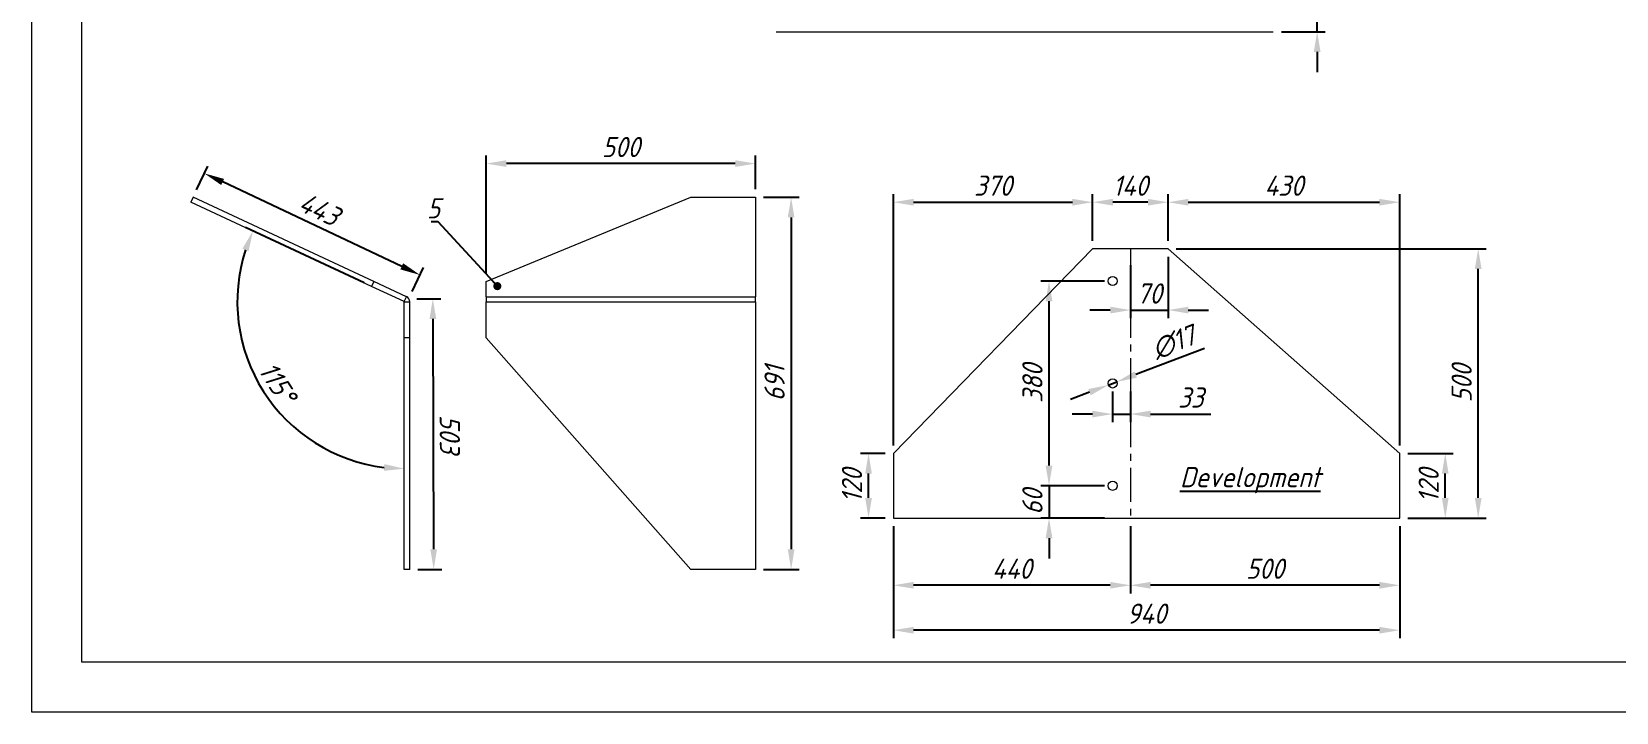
# Model space of a CAD drawing. Header units: millimetres. Extents: x 10754 to 21058, y -8295 to 3421.
# Drawn here: x 10754 to 16638, y -3829 to -1302 of the extents above; entities that cross this region are included whole.
import ezdxf

# ---------------------------------------------------------------- set-up
doc = ezdxf.new("R2010")
doc.units = ezdxf.units.MM
doc.header["$LTSCALE"] = 10
doc.header["$PDSIZE"] = -1
doc.linetypes.add('CENTERX2', pattern=[20.32, 12.7, -2.54, 2.54, -2.54])
doc.linetypes.add('SLD-Solid', pattern=[0])
doc.styles.add('GENISO', font='geniso.shx', dxfattribs={"oblique": 15})
doc.dimstyles.new('Scale', dxfattribs={"dimscale": 30, "dimtxt": 2.5, "dimasz": 2.5, "dimexe": 1, "dimexo": 1, "dimgap": 0.8, "dimtad": 1, "dimdec": 0, "dimzin": 0, "dimtxsty": 'GENISO', "dimcen": 2.5, "dimclrd": 1, "dimclre": 1, "dimclrt": 256, "dimadec": 0, "dimazin": 0, "dimtfac": 1, "dimtdec": 0, "dimtmove": 0, "dimatfit": 3, "dimfxl": 1, "dimtzin": 0, "dimlwd": -1, "dimlwe": -1, "dimarcsym": 0})
doc.dimstyles.new('Scale 1B 2', dxfattribs={"dimscale": 30, "dimtxt": 2.5, "dimasz": 2.5, "dimexe": 1, "dimexo": 1, "dimgap": 0.8, "dimtad": 1, "dimdec": 0, "dimlfac": 0.5, "dimzin": 0, "dimtxsty": 'GENISO', "dimcen": 2.5, "dimclrd": 1, "dimclre": 1, "dimclrt": 256, "dimadec": 0, "dimazin": 0, "dimtfac": 1, "dimtdec": 0, "dimtmove": 0, "dimatfit": 3, "dimfxl": 1, "dimtzin": 0, "dimlwd": -1, "dimlwe": -1, "dimarcsym": 0})
doc.dimstyles.new('Scale 1B5', dxfattribs={"dimscale": 30, "dimtxt": 2.5, "dimasz": 2.5, "dimexe": 1, "dimexo": 1, "dimgap": 0.8, "dimtad": 1, "dimdec": 0, "dimlfac": 0.2, "dimzin": 0, "dimtxsty": 'GENISO', "dimcen": 2.5, "dimclrd": 1, "dimclre": 1, "dimclrt": 256, "dimadec": 0, "dimazin": 0, "dimtfac": 1, "dimtdec": 0, "dimtmove": 0, "dimatfit": 3, "dimfxl": 1, "dimtzin": 0, "dimlwd": -1, "dimlwe": -1, "dimarcsym": 0})

# ---------------------------------------------------------------- blocks, each defined once
blk = doc.blocks.new('*D100')
at = {"color": 1, "transparency": 16777216}
for p, q in [((15527.3, -1106.6), (15527.3, -860.5)), ((15274.3, -1181.6), (15557.3, -1181.6)), ((15527.3, -1301.6), (15527.3, -1181.6)), ((15394.3, -1301.6), (15557.3, -1301.6)), ((15527.3, -1376.6), (15527.3, -1451.6))]:
    blk.add_line(p, q, dxfattribs=at)
for points in [[(15514.8, -1106.6), (15539.8, -1106.6), (15527.3, -1181.6)], [(15514.8, -1376.6), (15539.8, -1376.6), (15527.3, -1301.6)]]:
    blk.add_solid(points, dxfattribs=at)
at = {"layer": 'Defpoints', "color": 0, "transparency": 16777216}
for p in [(15244.3, -1181.6), (15527.3, -1181.6), (15364.3, -1301.6)]:
    blk.add_point(p, dxfattribs=at)
at = {"transparency": 16777216, "insert": (15465.8, -946), "char_height": 75, "attachment_point": 5, "rotation": 90, "style": 'GENISO'}
blk.add_mtext('120', dxfattribs=at)
blk = doc.blocks.new('*D169')
at = {"color": 1, "transparency": 16777216}
for p, q in [((14693.7, -2077.5), (14693.7, -1904.8)), ((14898.7, -1934.8), (14768.7, -1934.8)), ((14973.7, -2077.5), (14973.7, -1904.8))]:
    blk.add_line(p, q, dxfattribs=at)
for points in [[(14768.7, -1922.3), (14768.7, -1947.3), (14693.7, -1934.8)], [(14898.7, -1922.3), (14898.7, -1947.3), (14973.7, -1934.8)]]:
    blk.add_solid(points, dxfattribs=at)
at = {"layer": 'Defpoints', "color": 0, "transparency": 16777216}
for p in [(14693.7, -1934.8), (14693.7, -2107.5), (14973.7, -2107.5)]:
    blk.add_point(p, dxfattribs=at)
at = {"transparency": 16777216, "insert": (14833.7, -1873.3), "char_height": 75, "attachment_point": 5, "style": 'GENISO'}
blk.add_mtext('140', dxfattribs=at)
blk = doc.blocks.new('*D170')
at = {"color": 1, "transparency": 16777216}
for p, q in [((14737.7, -2227.5), (14501.6, -2227.5)), ((14531.6, -2912.5), (14531.6, -2302.5)), ((14737.7, -2987.5), (14501.6, -2987.5))]:
    blk.add_line(p, q, dxfattribs=at)
for points in [[(14519.1, -2302.5), (14544.1, -2302.5), (14531.6, -2227.5)], [(14519.1, -2912.5), (14544.1, -2912.5), (14531.6, -2987.5)]]:
    blk.add_solid(points, dxfattribs=at)
at = {"layer": 'Defpoints', "color": 0, "transparency": 16777216}
for p in [(14531.6, -2227.5), (14767.7, -2227.5), (14767.7, -2987.5)]:
    blk.add_point(p, dxfattribs=at)
at = {"transparency": 16777216, "insert": (14470.1, -2607.5), "char_height": 75, "attachment_point": 5, "rotation": 90, "style": 'GENISO'}
blk.add_mtext('380', dxfattribs=at)
blk = doc.blocks.new('*D171')
at = {"color": 1, "transparency": 16777216}
for p, q in [((14531.6, -2912.5), (14531.6, -2837.5)), ((14737.7, -2987.5), (14501.6, -2987.5)), ((14531.6, -2987.5), (14531.6, -3107.5)), ((14737.7, -3107.5), (14501.6, -3107.5)), ((14531.6, -3182.5), (14531.6, -3257.5))]:
    blk.add_line(p, q, dxfattribs=at)
for points in [[(14519.1, -2912.5), (14544.1, -2912.5), (14531.6, -2987.5)], [(14519.1, -3182.5), (14544.1, -3182.5), (14531.6, -3107.5)]]:
    blk.add_solid(points, dxfattribs=at)
at = {"layer": 'Defpoints', "color": 0, "transparency": 16777216}
for p in [(14767.7, -2987.5), (14531.6, -3107.5), (14767.7, -3107.5)]:
    blk.add_point(p, dxfattribs=at)
at = {"transparency": 16777216, "insert": (14470.1, -3047.5), "char_height": 75, "attachment_point": 5, "rotation": 90, "style": 'GENISO'}
blk.add_mtext('60', dxfattribs=at)
blk = doc.blocks.new('*D172')
at = {"color": 1, "transparency": 16777216}
for p, q in [((14767.7, -2637.5), (14767.7, -2751.3)), ((14833.7, -2637.5), (14833.7, -2751.3)), ((14692.7, -2721.3), (14617.7, -2721.3)), ((14767.7, -2721.3), (14833.7, -2721.3)), ((14908.7, -2721.3), (15132.3, -2721.3))]:
    blk.add_line(p, q, dxfattribs=at)
for points in [[(14692.7, -2708.8), (14692.7, -2733.8), (14767.7, -2721.3)], [(14908.7, -2708.8), (14908.7, -2733.8), (14833.7, -2721.3)]]:
    blk.add_solid(points, dxfattribs=at)
at = {"layer": 'Defpoints', "color": 0, "transparency": 16777216}
for p in [(14767.7, -2607.5), (14833.7, -2607.5), (14833.7, -2721.3)]:
    blk.add_point(p, dxfattribs=at)
at = {"transparency": 16777216, "insert": (15058, -2659.8), "char_height": 75, "attachment_point": 5, "style": 'GENISO'}
blk.add_mtext('33', dxfattribs=at)
blk = doc.blocks.new('*D173')
at = {"color": 1, "transparency": 16777216}
for p, q in [((14833.7, -2168.5), (14833.7, -2365.2)), ((14973.7, -2137.5), (14973.7, -2365.2)), ((14758.7, -2335.2), (14683.7, -2335.2)), ((14833.7, -2335.2), (14973.7, -2335.2)), ((15048.7, -2335.2), (15123.7, -2335.2))]:
    blk.add_line(p, q, dxfattribs=at)
for points in [[(14758.7, -2322.7), (14758.7, -2347.7), (14833.7, -2335.2)], [(15048.7, -2322.7), (15048.7, -2347.7), (14973.7, -2335.2)]]:
    blk.add_solid(points, dxfattribs=at)
at = {"layer": 'Defpoints', "color": 0, "transparency": 16777216}
for p in [(14973.7, -2107.5), (14833.7, -2138.5), (14973.7, -2335.2)]:
    blk.add_point(p, dxfattribs=at)
at = {"transparency": 16777216, "insert": (14903.7, -2273.7), "char_height": 75, "attachment_point": 5, "style": 'GENISO'}
blk.add_mtext('70', dxfattribs=at)
blk = doc.blocks.new('*D174')
at = {"color": 1, "transparency": 16777216}
for p, q in [((15108.9, -2477.7), (14853.7, -2574.8)), ((14681.7, -2640.2), (14611.6, -2666.8)), ((14751.8, -2613.5), (14783.6, -2601.4))]:
    blk.add_line(p, q, dxfattribs=at)
for points in [[(14849.3, -2563.1), (14858.1, -2586.4), (14783.6, -2601.4)], [(14677.3, -2628.5), (14686.2, -2651.8), (14751.8, -2613.5)]]:
    blk.add_solid(points, dxfattribs=at)
at = {"layer": 'Defpoints', "color": 0, "transparency": 16777216}
for p in [(14751.8, -2613.5), (14783.6, -2601.4)]:
    blk.add_point(p, dxfattribs=at)
at = {"transparency": 16777216, "insert": (14994.5, -2455.4), "char_height": 75, "attachment_point": 5, "rotation": 20.82011, "style": 'GENISO'}
blk.add_mtext('∅17', dxfattribs=at)
blk = doc.blocks.new('*D175')
at = {"color": 1, "transparency": 16777216}
for p, q in [((13953.7, -3137.5), (13953.7, -3553.8)), ((15833.7, -3137.5), (15833.7, -3553.8)), ((15758.7, -3523.8), (14028.7, -3523.8))]:
    blk.add_line(p, q, dxfattribs=at)
for points in [[(14028.7, -3511.3), (14028.7, -3536.3), (13953.7, -3523.8)], [(15758.7, -3511.3), (15758.7, -3536.3), (15833.7, -3523.8)]]:
    blk.add_solid(points, dxfattribs=at)
at = {"layer": 'Defpoints', "color": 0, "transparency": 16777216}
for p in [(13953.7, -3107.5), (15833.7, -3107.5), (13953.7, -3523.8)]:
    blk.add_point(p, dxfattribs=at)
at = {"transparency": 16777216, "insert": (14893.7, -3462.3), "char_height": 75, "attachment_point": 5, "style": 'GENISO'}
blk.add_mtext('940', dxfattribs=at)
blk = doc.blocks.new('*D176')
at = {"color": 1, "transparency": 16777216}
for p, q in [((15863.7, -2867.5), (16032.9, -2867.5)), ((16002.9, -3032.5), (16002.9, -2942.5)), ((15863.7, -3107.5), (16032.9, -3107.5))]:
    blk.add_line(p, q, dxfattribs=at)
for points in [[(15990.4, -2942.5), (16015.4, -2942.5), (16002.9, -2867.5)], [(15990.4, -3032.5), (16015.4, -3032.5), (16002.9, -3107.5)]]:
    blk.add_solid(points, dxfattribs=at)
at = {"layer": 'Defpoints', "color": 0, "transparency": 16777216}
for p in [(15833.7, -2867.5), (16002.9, -2867.5), (15833.7, -3107.5)]:
    blk.add_point(p, dxfattribs=at)
at = {"transparency": 16777216, "insert": (15941.4, -2987.5), "char_height": 75, "attachment_point": 5, "rotation": 90, "style": 'GENISO'}
blk.add_mtext('120', dxfattribs=at)
blk = doc.blocks.new('*D177')
at = {"color": 1, "transparency": 16777216}
for p, q in [((14833.7, -3137.5), (14833.7, -3387)), ((15833.7, -3137.5), (15833.7, -3387)), ((15758.7, -3357), (14908.7, -3357))]:
    blk.add_line(p, q, dxfattribs=at)
for points in [[(14908.7, -3344.5), (14908.7, -3369.5), (14833.7, -3357)], [(15758.7, -3344.5), (15758.7, -3369.5), (15833.7, -3357)]]:
    blk.add_solid(points, dxfattribs=at)
at = {"layer": 'Defpoints', "color": 0, "transparency": 16777216}
for p in [(14833.7, -3107.5), (15833.7, -3107.5), (14833.7, -3357)]:
    blk.add_point(p, dxfattribs=at)
at = {"transparency": 16777216, "insert": (15333.7, -3295.5), "char_height": 75, "attachment_point": 5, "style": 'GENISO'}
blk.add_mtext('500', dxfattribs=at)
blk = doc.blocks.new('*D178')
at = {"color": 1, "transparency": 16777216}
for p, q in [((13953.7, -3137.5), (13953.7, -3387)), ((14833.7, -3137.5), (14833.7, -3387)), ((14758.7, -3357), (14028.7, -3357))]:
    blk.add_line(p, q, dxfattribs=at)
for points in [[(14028.7, -3344.5), (14028.7, -3369.5), (13953.7, -3357)], [(14758.7, -3344.5), (14758.7, -3369.5), (14833.7, -3357)]]:
    blk.add_solid(points, dxfattribs=at)
at = {"layer": 'Defpoints', "color": 0, "transparency": 16777216}
for p in [(13953.7, -3107.5), (14833.7, -3107.5), (13953.7, -3357)]:
    blk.add_point(p, dxfattribs=at)
at = {"transparency": 16777216, "insert": (14393.7, -3295.5), "char_height": 75, "attachment_point": 5, "style": 'GENISO'}
blk.add_mtext('440', dxfattribs=at)
blk = doc.blocks.new('*D179')
at = {"color": 1, "transparency": 16777216}
for p, q in [((13923.7, -2867.5), (13831.5, -2867.5)), ((13861.5, -3032.5), (13861.5, -2942.5)), ((13923.7, -3107.5), (13831.5, -3107.5))]:
    blk.add_line(p, q, dxfattribs=at)
for points in [[(13849, -2942.5), (13874, -2942.5), (13861.5, -2867.5)], [(13849, -3032.5), (13874, -3032.5), (13861.5, -3107.5)]]:
    blk.add_solid(points, dxfattribs=at)
at = {"layer": 'Defpoints', "color": 0, "transparency": 16777216}
for p in [(13861.5, -2867.5), (13953.7, -2867.5), (13953.7, -3107.5)]:
    blk.add_point(p, dxfattribs=at)
at = {"transparency": 16777216, "insert": (13800, -2987.5), "char_height": 75, "attachment_point": 5, "rotation": 90, "style": 'GENISO'}
blk.add_mtext('120', dxfattribs=at)
blk = doc.blocks.new('*D180')
at = {"color": 1, "transparency": 16777216}
for p, q in [((13953.7, -2837.5), (13953.7, -1904.8)), ((14028.7, -1934.8), (14618.7, -1934.8)), ((14693.7, -2077.5), (14693.7, -1904.8))]:
    blk.add_line(p, q, dxfattribs=at)
for points in [[(14028.7, -1922.3), (14028.7, -1947.3), (13953.7, -1934.8)], [(14618.7, -1922.3), (14618.7, -1947.3), (14693.7, -1934.8)]]:
    blk.add_solid(points, dxfattribs=at)
at = {"layer": 'Defpoints', "color": 0, "transparency": 16777216}
for p in [(14693.7, -1934.8), (14693.7, -2107.5), (13953.7, -2867.5)]:
    blk.add_point(p, dxfattribs=at)
at = {"transparency": 16777216, "insert": (14323.7, -1873.3), "char_height": 75, "attachment_point": 5, "style": 'GENISO'}
blk.add_mtext('370', dxfattribs=at)
blk = doc.blocks.new('*D181')
at = {"color": 1, "transparency": 16777216}
for p, q in [((15048.7, -1934.8), (15758.7, -1934.8)), ((15833.7, -2837.5), (15833.7, -1904.8))]:
    blk.add_line(p, q, dxfattribs=at)
for points in [[(15048.7, -1922.3), (15048.7, -1947.3), (14973.7, -1934.8)], [(15758.7, -1922.3), (15758.7, -1947.3), (15833.7, -1934.8)]]:
    blk.add_solid(points, dxfattribs=at)
at = {"layer": 'Defpoints', "color": 0, "transparency": 16777216}
for p in [(14973.7, -1934.8), (15833.7, -1934.8), (15833.7, -2867.5)]:
    blk.add_point(p, dxfattribs=at)
at = {"transparency": 16777216, "insert": (15403.7, -1873.3), "char_height": 75, "attachment_point": 5, "style": 'GENISO'}
blk.add_mtext('430', dxfattribs=at)
blk = doc.blocks.new('*D182')
at = {"color": 1, "transparency": 16777216}
for p, q in [((15003.7, -2107.5), (16155.3, -2107.5)), ((16125.3, -3032.5), (16125.3, -2182.5)), ((15863.7, -3107.5), (16155.3, -3107.5))]:
    blk.add_line(p, q, dxfattribs=at)
for points in [[(16112.8, -2182.5), (16137.8, -2182.5), (16125.3, -2107.5)], [(16112.8, -3032.5), (16137.8, -3032.5), (16125.3, -3107.5)]]:
    blk.add_solid(points, dxfattribs=at)
at = {"layer": 'Defpoints', "color": 0, "transparency": 16777216}
for p in [(14973.7, -2107.5), (16125.3, -2107.5), (15833.7, -3107.5)]:
    blk.add_point(p, dxfattribs=at)
at = {"transparency": 16777216, "insert": (16063.8, -2607.5), "char_height": 75, "attachment_point": 5, "rotation": 90, "style": 'GENISO'}
blk.add_mtext('500', dxfattribs=at)
blk = doc.blocks.new('*D183')
at = {"color": 1, "transparency": 16777216}
blk.add_line((11988.7, -2234.4), (11548.4, -2029.1), dxfattribs=at)
blk.add_arc((12137.7, -2303.9), 620.2, 161.93341, 263.06659, dxfattribs=at)
for points in [[(11536.5, -2107), (11559.7, -2116.2), (11575.6, -2041.8)], [(12063.6, -2907), (12062.1, -2932), (12137.7, -2924.1)]]:
    blk.add_solid(points, dxfattribs=at)
at = {"layer": 'Defpoints', "color": 0, "transparency": 16777216}
for p in [(12015.8, -2247.1), (12136.8, -2303.5), (11534.2, -2446.9), (12137.7, -2438.3), (12137.7, -3298.3)]:
    blk.add_point(p, dxfattribs=at)
at = {"transparency": 16777216, "insert": (11666.5, -2604.1), "char_height": 75, "attachment_point": 5, "rotation": 302.5, "style": 'GENISO'}
blk.add_mtext('115°', dxfattribs=at)
blk = doc.blocks.new('*D184')
at = {"color": 1, "transparency": 16777216}
for p, q in [((11366.4, -1889.1), (11408.1, -1800.6)), ((12128.2, -2172.8), (11463.2, -1859.6)), ((12167.1, -2266.2), (12208.8, -2177.6))]:
    blk.add_line(p, q, dxfattribs=at)
for points in [[(11468.5, -1848.3), (11457.8, -1871), (11395.3, -1827.7)], [(12133.5, -2161.5), (12122.8, -2184.1), (12196, -2204.8)]]:
    blk.add_solid(points, dxfattribs=at)
at = {"layer": 'Defpoints', "color": 0, "transparency": 16777216}
for p in [(11395.3, -1827.7), (11353.6, -1916.2), (12154.3, -2293.3)]:
    blk.add_point(p, dxfattribs=at)
at = {"transparency": 16777216, "insert": (11821.9, -1960.6), "char_height": 75, "attachment_point": 5, "rotation": 334.78229, "style": 'GENISO'}
blk.add_mtext('443', dxfattribs=at)
blk = doc.blocks.new('*D185')
at = {"color": 1, "transparency": 16777216}
for p, q in [((12184.3, -2293.2), (12273.5, -2292.9)), ((12243.8, -2368), (12246.6, -3223)), ((12187.7, -3298.2), (12276.9, -3297.9))]:
    blk.add_line(p, q, dxfattribs=at)
for points in [[(12256.3, -2368), (12231.3, -2368), (12243.5, -2293)], [(12259.1, -3223), (12234.1, -3223.1), (12246.9, -3298)]]:
    blk.add_solid(points, dxfattribs=at)
at = {"layer": 'Defpoints', "color": 0, "transparency": 16777216}
for p in [(12154.3, -2293.3), (12157.7, -3298.3), (12246.9, -3298)]:
    blk.add_point(p, dxfattribs=at)
at = {"transparency": 16777216, "insert": (12306.7, -2795.3), "char_height": 75, "attachment_point": 5, "rotation": 270.19171, "style": 'GENISO'}
blk.add_mtext('503', dxfattribs=at)
blk = doc.blocks.new('*D186')
at = {"color": 1, "transparency": 16777216}
for p, q in [((13471.8, -1916.2), (13604, -1916.2)), ((13574, -1991.2), (13574, -3223.3)), ((13471.8, -3298.3), (13604, -3298.3))]:
    blk.add_line(p, q, dxfattribs=at)
for points in [[(13561.5, -1991.2), (13586.5, -1991.2), (13574, -1916.2)], [(13561.5, -3223.3), (13586.5, -3223.3), (13574, -3298.3)]]:
    blk.add_solid(points, dxfattribs=at)
at = {"layer": 'Defpoints', "color": 0, "transparency": 16777216}
for p in [(13441.8, -1916.2), (13441.8, -3298.3), (13574, -3298.3)]:
    blk.add_point(p, dxfattribs=at)
at = {"transparency": 16777216, "insert": (13512.5, -2607.3), "char_height": 75, "attachment_point": 5, "rotation": 90, "style": 'GENISO'}
blk.add_mtext('691', dxfattribs=at)
blk = doc.blocks.new('*D187')
at = {"color": 1, "transparency": 16777216}
for p, q in [((12441.8, -2199), (12441.8, -1761.3)), ((13441.8, -1886.2), (13441.8, -1761.3)), ((13366.8, -1791.3), (12516.8, -1791.3))]:
    blk.add_line(p, q, dxfattribs=at)
for points in [[(12516.8, -1778.8), (12516.8, -1803.8), (12441.8, -1791.3)], [(13366.8, -1778.8), (13366.8, -1803.8), (13441.8, -1791.3)]]:
    blk.add_solid(points, dxfattribs=at)
at = {"layer": 'Defpoints', "color": 0, "transparency": 16777216}
for p in [(12441.8, -1791.3), (13441.8, -1916.2), (12441.8, -2229)]:
    blk.add_point(p, dxfattribs=at)
at = {"transparency": 16777216, "insert": (12941.8, -1729.8), "char_height": 75, "attachment_point": 5, "style": 'GENISO'}
blk.add_mtext('500', dxfattribs=at)

msp = doc.modelspace()

# ---------------------------------------------------------------- linework, layer by layer
at = {"color": 3, "lineweight": 13}
for p, q in [((13518.3, -1301.6), (14441.3, -1301.6)), ((14441.3, -1301.6), (15364.3, -1301.6)), ((11353.6, -1916.2), (11345.2, -1934.3)), ((12015.8, -2247.1), (11345.2, -1934.3)), ((12024.3, -2229), (11353.6, -1916.2)), ((12441.8, -2229), (13201.8, -1916.2)), ((13201.8, -1916.2), (13441.8, -1916.2)), ((13441.8, -1916.2), (13441.8, -2285.4)), ((14693.7, -2107.5), (13953.7, -2867.5)), ((14973.7, -2107.5), (14693.7, -2107.5)), ((15833.7, -2867.5), (14973.7, -2107.5)), ((12024.3, -2229), (12015.8, -2247.1)), ((12145.3, -2285.4), (12024.3, -2229)), ((12441.8, -2285.4), (12441.8, -2229)), ((12136.8, -2303.5), (12015.8, -2247.1)), ((12136.8, -2303.5), (12145.3, -2285.4)), ((12441.8, -2285.4), (12441.8, -2304.8)), ((12441.8, -2285.4), (13441.8, -2285.4)), ((13441.8, -2304.8), (13441.8, -2285.4)), ((12137.7, -2438.3), (12137.7, -2304.8)), ((12137.7, -2304.8), (12157.7, -2304.8)), ((12157.7, -2438.3), (12157.7, -2304.8)), ((12441.8, -2438.3), (12441.8, -2304.8)), ((12441.8, -2304.8), (13441.8, -2304.8)), ((13441.8, -2304.8), (13441.8, -3298.3)), ((12157.7, -2438.3), (12137.7, -2438.3)), ((12137.7, -3298.3), (12137.7, -2438.3)), ((12157.7, -3298.3), (12157.7, -2438.3)), ((13201.8, -3298.3), (12441.8, -2438.3)), ((13953.7, -2867.5), (13953.7, -3107.5)), ((15833.7, -3107.5), (15833.7, -2867.5)), ((13953.7, -3107.5), (15833.7, -3107.5)), ((12157.7, -3298.3), (12137.7, -3298.3)), ((13441.8, -3298.3), (13201.8, -3298.3))]:
    msp.add_line(p, q, dxfattribs=at)
at = {"color": 3, "linetype": 'CENTERX2', "lineweight": 13}
msp.add_line((14833.7, -2107.5), (14833.7, -3107.5), dxfattribs=at)
at = {"color": 7, "linetype": 'SLD-Solid', "lineweight": 0}
for points in [[(10754.1, 3421.2), (21057.7, 3421.2), (21057.7, -3828.6), (10754.1, -3828.6)], [(10940.3, 3235), (20871.5, 3235), (20871.5, -3642.4), (10940.3, -3642.4)]]:
    msp.add_lwpolyline(points, close=True, dxfattribs=at)
at = {"color": 3, "lineweight": 13}
for centre in [(14767.7, -2227.5), (14767.7, -2607.5), (14767.7, -2987.5)]:
    msp.add_circle(centre, 17, dxfattribs=at)
for radius in [21.5, 1.47]:
    msp.add_arc((12136.2, -2304.8), radius, 0, 65, dxfattribs=at)

# ---------------------------------------------------------------- texts
at = {"char_height": 75, "attachment_point": 5, "style": 'GENISO'}
for s, insert in [('5', (12246.1, -1957.3)), ('{\\LDevelopment}', (15279, -2966.7))]:
    msp.add_mtext(s, dxfattribs=dict(at, insert=insert))

# ---------------------------------------------------------------- dimensions: what is measured, and where the dimension line sits
for base, p1, p2, dimstyle, picture, middle in [((15527.3, -1181.6), (15364.3, -1301.6), (15244.3, -1181.6), 'Scale', '*D100', (15527.3, -946)), ((14531.6, -3107.5), (14767.7, -2987.5), (14767.7, -3107.5), 'Scale 1B 2', '*D171', (14531.6, -3047.5))]:
    dim = msp.add_linear_dim(base=base, p1=p1, p2=p2, angle=90, dimstyle=dimstyle)
    dim.commit()
    dim.dimension.update_dxf_attribs({"geometry": picture, "text_midpoint": middle, "dimtype": 160})
for base, p1, p2, picture, middle in [((12441.8, -1791.3), (13441.8, -1916.2), (12441.8, -2229), '*D187', (12941.8, -1729.8)), ((14693.7, -1934.8), (13953.7, -2867.5), (14693.7, -2107.5), '*D180', (14323.7, -1873.3)), ((14693.7, -1934.8), (14973.7, -2107.5), (14693.7, -2107.5), '*D169', (14833.7, -1873.3)), ((15833.7, -1934.8), (14973.7, -1934.8), (15833.7, -2867.5), '*D181', (15403.7, -1873.3)), ((14973.7, -2335.2), (14833.7, -2138.5), (14973.7, -2107.5), '*D173', (14903.7, -2273.7)), ((14833.7, -2721.3), (14767.7, -2607.5), (14833.7, -2607.5), '*D172', (15058, -2659.8)), ((13953.7, -3523.8), (15833.7, -3107.5), (13953.7, -3107.5), '*D175', (14893.7, -3462.3)), ((13953.7, -3357), (14833.7, -3107.5), (13953.7, -3107.5), '*D178', (14393.7, -3295.5)), ((14833.7, -3357), (15833.7, -3107.5), (14833.7, -3107.5), '*D177', (15333.7, -3295.5))]:
    dim = msp.add_linear_dim(base=base, p1=p1, p2=p2, dimstyle='Scale 1B 2')
    dim.commit()
    dim.dimension.update_dxf_attribs({"geometry": picture, "text_midpoint": middle})
for p2, distance, picture, middle in [((11353.6, -1916.2), -97.9, '*D184', (11821.9, -1960.6)), ((12157.7, -3298.3), 89.2, '*D185', (12306.7, -2795.3))]:
    dim = msp.add_aligned_dim(p1=(12154.3, -2293.3), p2=p2, distance=distance, dimstyle='Scale 1B 2')
    dim.commit()
    dim.dimension.update_dxf_attribs({"geometry": picture, "text_midpoint": middle})
for base, p1, p2, picture, middle in [((13574, -3298.3), (13441.8, -1916.2), (13441.8, -3298.3), '*D186', (13512.5, -2607.3)), ((16125.3, -2107.5), (15833.7, -3107.5), (14973.7, -2107.5), '*D182', (16063.8, -2607.5)), ((14531.6, -2227.5), (14767.7, -2987.5), (14767.7, -2227.5), '*D170', (14470.1, -2607.5)), ((13861.5, -2867.5), (13953.7, -3107.5), (13953.7, -2867.5), '*D179', (13800, -2987.5)), ((16002.9, -2867.5), (15833.7, -3107.5), (15833.7, -2867.5), '*D176', (15941.4, -2987.5))]:
    dim = msp.add_linear_dim(base=base, p1=p1, p2=p2, angle=90, dimstyle='Scale 1B 2')
    dim.commit()
    dim.dimension.update_dxf_attribs({"geometry": picture, "text_midpoint": middle})
dim = msp.add_angular_dim_2l(base=(11534.2, -2446.9), line1=((12136.8, -2303.5), (12015.8, -2247.1)), line2=((12137.7, -3298.3), (12137.7, -2438.3)), dimstyle='Scale 1B 2')
dim.commit()
dim.dimension.update_dxf_attribs({"geometry": '*D183', "text_midpoint": (11666.5, -2604.1)})
dim = msp.add_diameter_dim_2p(p1=(14751.8, -2613.5), p2=(14783.6, -2601.4), dimstyle='Scale 1B 2')
dim.commit()
dim.dimension.update_dxf_attribs({"geometry": '*D174', "text_midpoint": (14994.5, -2455.4)})

# ---------------------------------------------------------------- leaders
msp.add_leader([(12483.1, -2246.3), (12264, -2007), (12237.5, -2007)], dimstyle='Scale 1B5', override={"dimasz": 1, "dimldrblk": 'Dot'})

doc.saveas('drawing.dxf')
